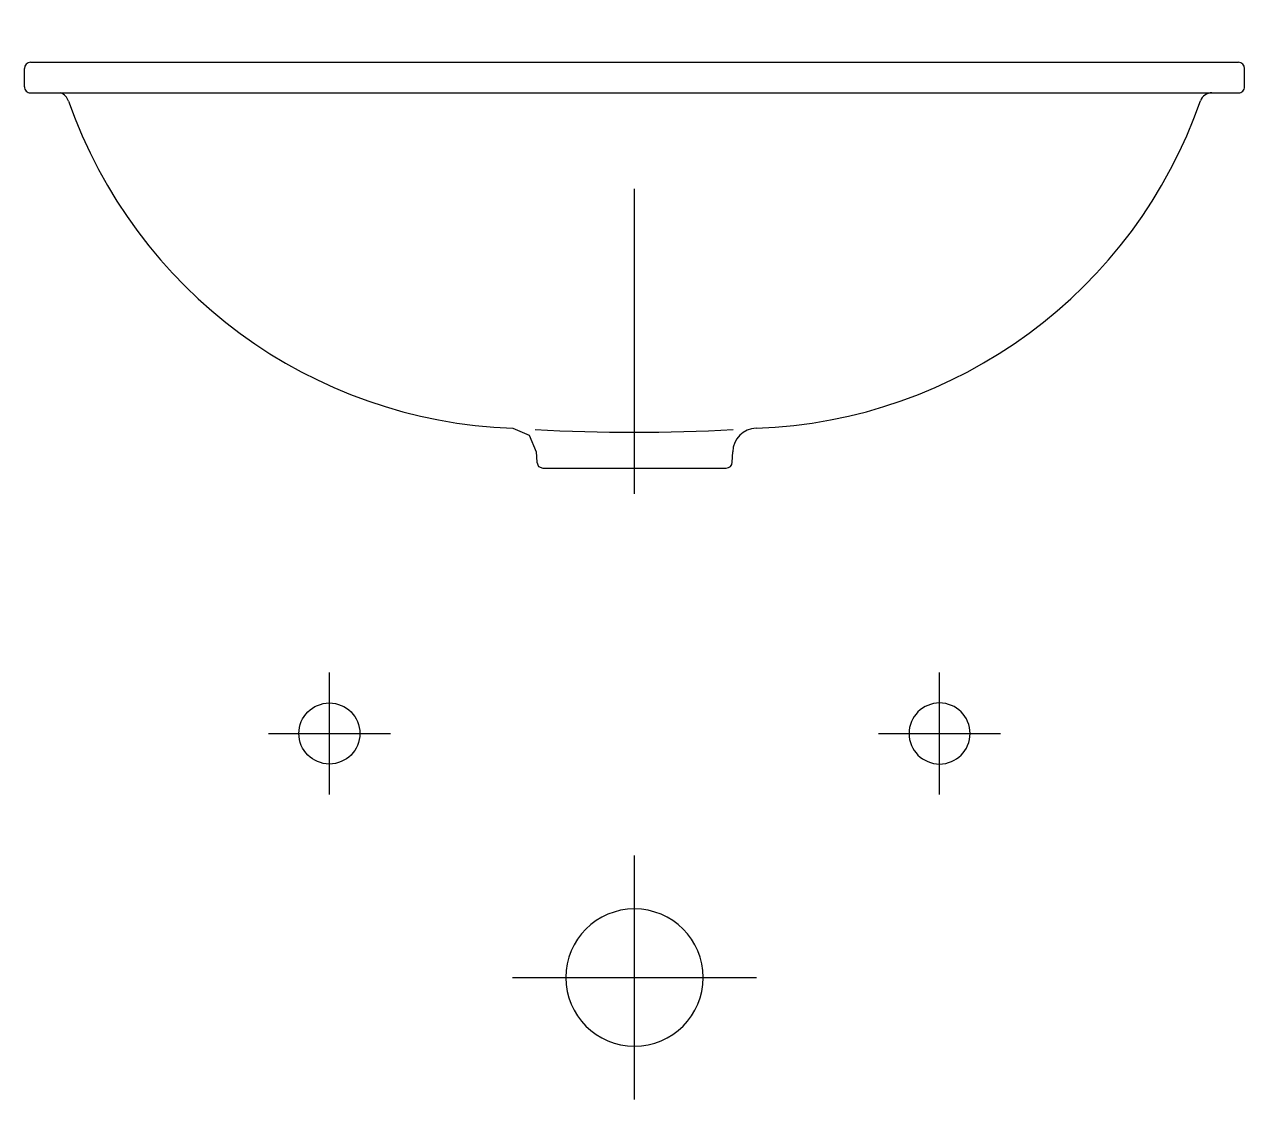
# Model space of a CAD drawing. Extents: x -1105.865 to -1105.465, y 907.206 to 907.558.
import ezdxf

# ---------------------------------------------------------------- set-up
doc = ezdxf.new("R2010")
doc.units = 0
doc.header["$LTSCALE"] = 0.2
doc.header["$MEASUREMENT"] = 0
doc.linetypes.add('AXES', pattern=[0.54, 0.3, -0.08, 0.08, -0.08])
doc.linetypes.add('CONTINU', pattern=[0])
doc.layers.get('0').update_dxf_attribs({"linetype": 'CONTINUOUS'})
doc.layers.add('DECA_EIXOS', color=5, linetype='AXES')

msp = doc.modelspace()

# ---------------------------------------------------------------- linework, layer by layer
at = {"linetype": 'CONTINUOUS'}
for p, q in [((-1105.70477, 907.42593), (-1105.69939, 907.42359)), ((-1105.69939, 907.42359), (-1105.69705, 907.41821)), ((-1105.69705, 907.41821), (-1105.69692, 907.41477)), ((-1105.69692, 907.41477), (-1105.69631, 907.4134)), ((-1105.69631, 907.4134), (-1105.69493, 907.41284)), ((-1105.69493, 907.41284), (-1105.66486, 907.41284))]:
    msp.add_line(p, q, dxfattribs=at)
at = {"linetype": 'CONTINU'}
for points in [[(-1105.86285, 907.54584, 0.414212), (-1105.86485, 907.54384)], [(-1105.46486, 907.54384, 0.414195), (-1105.46686, 907.54584)], [(-1105.86485, 907.53784, 0.414214), (-1105.86285, 907.53584)], [(-1105.85036, 907.53315, 0.173165), (-1105.85294, 907.53584, 0.173165)], [(-1105.47557, 907.53584, 0.319021), (-1105.47934, 907.5332)], [(-1105.46686, 907.53584, 0.414219), (-1105.46486, 907.53784)], [(-1105.85036, 907.53315, 0.309622), (-1105.70477, 907.42593)], [(-1105.62495, 907.42593, 0.309754), (-1105.47934, 907.5332)], [(-1105.69739, 907.42547, 0.027692), (-1105.63252, 907.42546)], [(-1105.62495, 907.42593, 0.39411), (-1105.63267, 907.41821)], [(-1105.63479, 907.41284, 0.406562), (-1105.63279, 907.41478)], [(-1105.56486, 907.33584, 1), (-1105.56486, 907.31584)], [(-1105.56486, 907.31584, 1), (-1105.56486, 907.33584)], [(-1105.66486, 907.26834, 1), (-1105.66486, 907.22334)], [(-1105.66486, 907.22334, 1), (-1105.66486, 907.26834)]]:
    msp.add_lwpolyline(points, format="xyb", dxfattribs=at)
for points in [[(-1105.86485, 907.53784), (-1105.86485, 907.54384)], [(-1105.86285, 907.54584), (-1105.46686, 907.54584)], [(-1105.46486, 907.53784), (-1105.46486, 907.54384)], [(-1105.86285, 907.53584), (-1105.46686, 907.53584)], [(-1105.69705, 907.41821), (-1105.69692, 907.41477)], [(-1105.63279, 907.41478), (-1105.63267, 907.41821)], [(-1105.69493, 907.41284), (-1105.63479, 907.41284)]]:
    msp.add_lwpolyline(points, dxfattribs=at)
at = {"linetype": 'CONTINUOUS'}
msp.add_circle((-1105.76486, 907.32584), 0.01, dxfattribs=at)
at = {"layer": 'DECA_EIXOS'}
for points in [[(-1105.66486, 907.40436), (-1105.66486, 907.55826)], [(-1105.76486, 907.32584), (-1105.76486, 907.34584)], [(-1105.56486, 907.30584), (-1105.56486, 907.34584)], [(-1105.78486, 907.32584), (-1105.74486, 907.32584)], [(-1105.76486, 907.30584), (-1105.76486, 907.32584)], [(-1105.58486, 907.32584), (-1105.54486, 907.32584)], [(-1105.66486, 907.20584), (-1105.66486, 907.28584)], [(-1105.70486, 907.24584), (-1105.62486, 907.24584)]]:
    msp.add_lwpolyline(points, dxfattribs=at)

doc.saveas('drawing.dxf')
